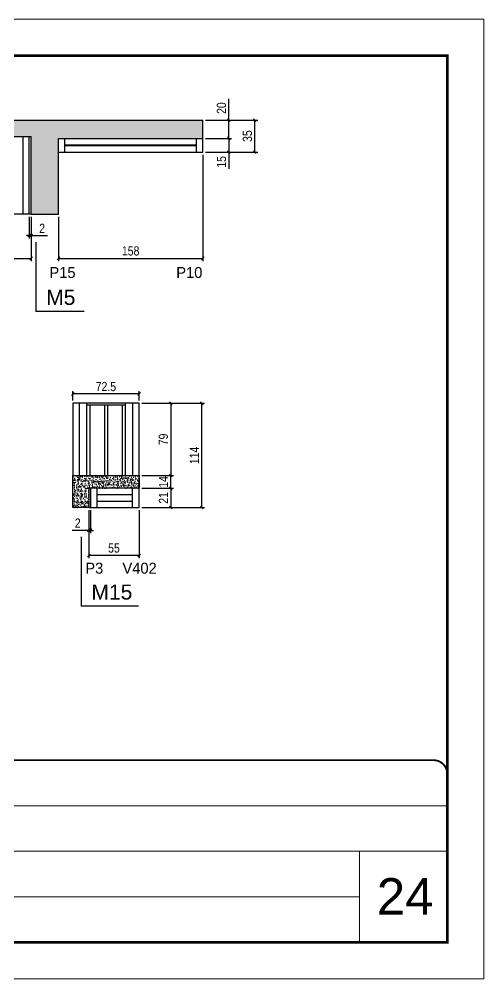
# Model space of a CAD drawing. Extents: x 13154 to 22413, y 1253 to 30260.
# Drawn here: x 18899 to 19408, y 23076 to 24126 of the extents above; entities that cross this region are included whole.
import ezdxf

# ---------------------------------------------------------------- set-up
doc = ezdxf.new("R2010")
doc.units = 0
doc.linetypes.add('CONTINUO', pattern=[0])
doc.linetypes.add('DASHED', pattern=[0.75, 0.5, -0.25])
for name, color, linetype in [('5', 5, 'Continuous'), ('COTA', 241, 'Continuous'), ('NOMENCLATURA', 7, 'Continuous'), ('Painéis', 200, 'Continuous'), ('SARR_2.2x7', 40, 'Continuous'), ('SARR_3.5x7', 81, 'Continuous')]:
    doc.layers.add(name, color=color, linetype=linetype)
for name, color, linetype, lineweight in [('CARIMBO', 255, 'Continuous', 9), ('Folhas', 255, 'Continuous', 9), ('SARRAFO DE PRESSAO', 251, 'DASHED', 9)]:
    doc.layers.add(name, color=color, linetype=linetype, lineweight=lineweight)
doc.styles.add('ARIAL', font='arial.ttf')
doc.styles.add('COTA TECNICA', font='techl___.ttf', dxfattribs={"height": 10})
doc.styles.add('ROMAS860', font='ROMAS860.SHX')
doc.styles.get("Standard").update_dxf_attribs({"font": 'arial.ttf'})
doc.dimstyles.new('PAINEL', dxfattribs={"dimtxt": 10, "dimasz": 3, "dimexe": 3, "dimexo": 3, "dimgap": 3, "dimtad": 1, "dimdec": 1, "dimzin": 12, "dimdsep": 46, "dimtxsty": 'COTA TECNICA', "dimblk1": 'OBLIQUE', "dimblk2": 'OBLIQUE', "dimsah": 1, "dimcen": 0.9, "dimclrd": 4, "dimclre": 4, "dimclrt": 240, "dimadec": 1, "dimazin": 3, "dimtfac": 1, "dimtdec": 1, "dimtmove": 0, "dimatfit": 3, "dimfxl": 1, "dimtolj": 1, "dimtzin": 12, "dimarcsym": 0})

# ---------------------------------------------------------------- blocks, each defined once
blk = doc.blocks.new('9999999999')
at = {"color": 30, "linetype": 'CONTINUO'}
for p, q in [((98564.6, 34379.6), (99584, 34379.6)), ((98564.6, 34329.8), (99488, 34329.8)), ((99584, 34329.8), (99488, 34329.8)), ((99488, 34329.8), (99488, 34230.2)), ((98564.6, 34280), (99488, 34280))]:
    blk.add_line(p, q, dxfattribs=at)
at = {"color": 30, "linetype": 'CONTINUO', "const_width": 2}
blk.add_lwpolyline([(99584, 34230.2), (99584, 34414.4, 0.414214), (99569, 34429.4), (98229, 34429.4, 0.414214), (98214, 34414.4), (98214, 34245.2, 0.414214), (98229, 34230.2), (99584, 34230.2)], format="xyb", dxfattribs=at)
at = {"layer": 'Folhas'}
blk.add_lwpolyline([(98139, 34190.2), (99624, 34190.2), (99624, 35240.2), (98139, 35240.2)], close=True, dxfattribs=at)
at = {"layer": 'Folhas', "color": 30, "const_width": 3}
blk.add_lwpolyline([(98214, 34230.2), (99584, 34230.2), (99584, 35200.2), (98214, 35200.2)], close=True, dxfattribs=at)
blk = doc.blocks.new('_Oblique')
at = {"color": 0, "linetype": 'ByBlock', "lineweight": -2}
blk.add_line((-0.5, -0.5), (0.5, 0.5), dxfattribs=at)
blk = doc.blocks.new('*D1681')
at = {"layer": 'COTA', "color": 4, "linetype": 'ByBlock', "lineweight": -2, "transparency": 16777216}
for p, q in [((18681.4, 23909.9), (18681.4, 23861.6)), ((18912.4, 23909.9), (18912.4, 23861.6)), ((18681.4, 23864.6), (18912.4, 23864.6))]:
    blk.add_line(p, q, dxfattribs=at)
at = {"layer": 'Defpoints', "color": 0, "linetype": 'ByBlock', "transparency": 16777216}
for p in [(18681.4, 23912.9), (18912.4, 23912.9), (18912.4, 23864.6)]:
    blk.add_point(p, dxfattribs=at)
at = {"layer": 'COTA', "color": 4, "linetype": 'ByBlock', "lineweight": -2, "transparency": 16777216, "xscale": 3, "yscale": 3, "zscale": 3, "rotation": 180}
blk.add_blockref('_Oblique', (18681.4, 23864.6), dxfattribs=at)
at = {"layer": 'COTA', "color": 4, "linetype": 'ByBlock', "lineweight": -2, "transparency": 16777216, "xscale": 3, "yscale": 3, "zscale": 3}
blk.add_blockref('_Oblique', (18912.4, 23864.6), dxfattribs=at)
at = {"layer": 'COTA', "color": 240, "linetype": 'ByBlock', "transparency": 16777216, "insert": (18796.9, 23872.8), "char_height": 10, "attachment_point": 5, "style": 'COTA TECNICA'}
blk.add_mtext('\\A1;231', dxfattribs=at)
blk = doc.blocks.new('*D1686')
at = {"layer": 'COTA', "color": 4, "lineweight": -2, "transparency": 16777216}
for p, q in [((18910.4, 23909.9), (18910.4, 23886.5)), ((18912.4, 23909.9), (18912.4, 23886.5)), ((18910.4, 23889.5), (18907.4, 23889.5)), ((18910.4, 23889.5), (18912.4, 23889.5)), ((18912.4, 23889.5), (18930.5, 23889.5))]:
    blk.add_line(p, q, dxfattribs=at)
at = {"layer": 'Defpoints', "color": 0, "transparency": 16777216}
for p in [(18910.4, 23912.9), (18912.4, 23912.9), (18912.4, 23889.5)]:
    blk.add_point(p, dxfattribs=at)
at = {"layer": 'COTA', "color": 4, "lineweight": -2, "transparency": 16777216, "xscale": 3, "yscale": 3, "zscale": 3}
blk.add_blockref('_Oblique', (18910.4, 23889.5), dxfattribs=at)
at = {"layer": 'COTA', "color": 4, "lineweight": -2, "transparency": 16777216, "xscale": 3, "yscale": 3, "zscale": 3, "rotation": 180}
blk.add_blockref('_Oblique', (18912.4, 23889.5), dxfattribs=at)
at = {"layer": 'COTA', "color": 240, "transparency": 16777216, "insert": (18924.5, 23897.5), "char_height": 10, "attachment_point": 5, "style": 'COTA TECNICA'}
blk.add_mtext('\\A1;2', dxfattribs=at)
blk = doc.blocks.new('*D1687')
at = {"layer": 'COTA', "color": 4, "lineweight": -2, "transparency": 16777216}
for p, q in [((19100.4, 23977.9), (19100.4, 23861.6)), ((18942.4, 23909.9), (18942.4, 23861.6)), ((18942.4, 23864.6), (19100.4, 23864.6))]:
    blk.add_line(p, q, dxfattribs=at)
at = {"layer": 'Defpoints', "color": 0, "transparency": 16777216}
for p in [(19100.4, 23980.9), (18942.4, 23912.9), (19100.4, 23864.6)]:
    blk.add_point(p, dxfattribs=at)
at = {"layer": 'COTA', "color": 4, "lineweight": -2, "transparency": 16777216, "xscale": 3, "yscale": 3, "zscale": 3, "rotation": 180}
blk.add_blockref('_Oblique', (18942.4, 23864.6), dxfattribs=at)
at = {"layer": 'COTA', "color": 4, "lineweight": -2, "transparency": 16777216, "xscale": 3, "yscale": 3, "zscale": 3}
blk.add_blockref('_Oblique', (19100.4, 23864.6), dxfattribs=at)
at = {"layer": 'COTA', "color": 240, "transparency": 16777216, "insert": (19021.4, 23872.7), "char_height": 10, "attachment_point": 5, "style": 'COTA TECNICA'}
blk.add_mtext('\\A1;158', dxfattribs=at)
blk = doc.blocks.new('*D1688')
at = {"layer": 'COTA', "color": 4, "lineweight": -2, "transparency": 16777216}
for p, q in [((19103.4, 23995.9), (19131.9, 23995.9)), ((19128.9, 23995.9), (19128.9, 23980.9)), ((19103.4, 23980.9), (19131.9, 23980.9)), ((19128.9, 23980.9), (19128.9, 23962.6))]:
    blk.add_line(p, q, dxfattribs=at)
at = {"layer": 'Defpoints', "color": 0, "transparency": 16777216}
for p in [(19100.4, 23995.9), (19100.4, 23980.9), (19128.9, 23980.9)]:
    blk.add_point(p, dxfattribs=at)
at = {"layer": 'COTA', "color": 4, "lineweight": -2, "transparency": 16777216, "xscale": 3, "yscale": 3, "zscale": 3}
for p, rotation in [((19128.9, 23995.9), 90), ((19128.9, 23980.9), 270)]:
    blk.add_blockref('_Oblique', p, dxfattribs=dict(at, rotation=rotation))
at = {"layer": 'COTA', "color": 240, "transparency": 16777216, "insert": (19120.8, 23970.2), "char_height": 10, "attachment_point": 5, "rotation": 90, "style": 'COTA TECNICA'}
blk.add_mtext('\\A1;15', dxfattribs=at)
blk = doc.blocks.new('*D1689')
at = {"layer": 'COTA', "color": 4, "lineweight": -2, "transparency": 16777216}
for p, q in [((19128.9, 24015.9), (19128.9, 24039.1)), ((19103.4, 24015.9), (19131.9, 24015.9)), ((19128.9, 23995.9), (19128.9, 24015.9)), ((19103.4, 23995.9), (19131.9, 23995.9))]:
    blk.add_line(p, q, dxfattribs=at)
at = {"layer": 'Defpoints', "color": 0, "transparency": 16777216}
for p in [(19100.4, 24015.9), (19128.9, 24015.9), (19100.4, 23995.9)]:
    blk.add_point(p, dxfattribs=at)
at = {"layer": 'COTA', "color": 4, "lineweight": -2, "transparency": 16777216, "xscale": 3, "yscale": 3, "zscale": 3}
for p, rotation in [((19128.9, 24015.9), 90), ((19128.9, 23995.9), 270)]:
    blk.add_blockref('_Oblique', p, dxfattribs=dict(at, rotation=rotation))
at = {"layer": 'COTA', "color": 240, "transparency": 16777216, "insert": (19120.8, 24029), "char_height": 10, "attachment_point": 5, "rotation": 90, "style": 'COTA TECNICA'}
blk.add_mtext('\\A1;20', dxfattribs=at)
blk = doc.blocks.new('*D1690')
at = {"layer": 'COTA', "color": 4, "lineweight": -2, "transparency": 16777216}
for p, q in [((19103.4, 24015.9), (19160.4, 24015.9)), ((19157.4, 23980.9), (19157.4, 24015.9)), ((19103.4, 23980.9), (19160.4, 23980.9))]:
    blk.add_line(p, q, dxfattribs=at)
at = {"layer": 'Defpoints', "color": 0, "transparency": 16777216}
for p in [(19100.4, 24015.9), (19157.4, 24015.9), (19100.4, 23980.9)]:
    blk.add_point(p, dxfattribs=at)
at = {"layer": 'COTA', "color": 4, "lineweight": -2, "transparency": 16777216, "xscale": 3, "yscale": 3, "zscale": 3}
for p, rotation in [((19157.4, 24015.9), 90), ((19157.4, 23980.9), 270)]:
    blk.add_blockref('_Oblique', p, dxfattribs=dict(at, rotation=rotation))
at = {"layer": 'COTA', "color": 240, "transparency": 16777216, "insert": (19149.2, 23998.4), "char_height": 10, "attachment_point": 5, "rotation": 90, "style": 'COTA TECNICA'}
blk.add_mtext('\\A1;35', dxfattribs=at)
blk = doc.blocks.new('*D1702')
at = {"layer": 'COTA', "color": 4, "lineweight": -2, "transparency": 16777216}
for p, q in [((19033.6, 23706), (19068.3, 23706)), ((19065.3, 23706), (19065.3, 23627)), ((19033.6, 23627), (19068.3, 23627))]:
    blk.add_line(p, q, dxfattribs=at)
at = {"layer": 'Defpoints', "color": 0, "transparency": 16777216}
for p in [(19030.6, 23706), (19030.6, 23627), (19065.3, 23627)]:
    blk.add_point(p, dxfattribs=at)
at = {"layer": 'COTA', "color": 4, "lineweight": -2, "transparency": 16777216, "xscale": 3, "yscale": 3, "zscale": 3}
for p, rotation in [((19065.3, 23706), 90), ((19065.3, 23627), 270)]:
    blk.add_blockref('_Oblique', p, dxfattribs=dict(at, rotation=rotation))
at = {"layer": 'COTA', "color": 240, "transparency": 16777216, "insert": (19057.2, 23666.5), "char_height": 10, "attachment_point": 5, "rotation": 90, "style": 'COTA TECNICA'}
blk.add_mtext('\\A1;79', dxfattribs=at)
blk = doc.blocks.new('*D1703')
at = {"layer": 'COTA', "color": 4, "lineweight": -2, "transparency": 16777216}
for p, q in [((19033.6, 23706), (19102.2, 23706)), ((19099.2, 23592), (19099.2, 23706)), ((19033.6, 23592), (19102.2, 23592))]:
    blk.add_line(p, q, dxfattribs=at)
at = {"layer": 'Defpoints', "color": 0, "transparency": 16777216}
for p in [(19030.6, 23706), (19099.2, 23706), (19030.6, 23592)]:
    blk.add_point(p, dxfattribs=at)
at = {"layer": 'COTA', "color": 4, "lineweight": -2, "transparency": 16777216, "xscale": 3, "yscale": 3, "zscale": 3}
for p, rotation in [((19099.2, 23706), 90), ((19099.2, 23592), 270)]:
    blk.add_blockref('_Oblique', p, dxfattribs=dict(at, rotation=rotation))
at = {"layer": 'COTA', "color": 240, "transparency": 16777216, "insert": (19091.1, 23649), "char_height": 10, "attachment_point": 5, "rotation": 90, "style": 'COTA TECNICA'}
blk.add_mtext('\\A1;114', dxfattribs=at)
blk = doc.blocks.new('*D1704')
at = {"layer": 'COTA', "color": 4, "lineweight": -2, "transparency": 16777216}
for p, q in [((19033.6, 23627), (19068.3, 23627)), ((19065.3, 23613), (19065.3, 23627)), ((19033.6, 23613), (19068.3, 23613))]:
    blk.add_line(p, q, dxfattribs=at)
at = {"layer": 'Defpoints', "color": 0, "transparency": 16777216}
for p in [(19030.6, 23627), (19065.3, 23627), (19030.6, 23613)]:
    blk.add_point(p, dxfattribs=at)
at = {"layer": 'COTA', "color": 4, "lineweight": -2, "transparency": 16777216, "xscale": 3, "yscale": 3, "zscale": 3}
for p, rotation in [((19065.3, 23627), 90), ((19065.3, 23613), 270)]:
    blk.add_blockref('_Oblique', p, dxfattribs=dict(at, rotation=rotation))
at = {"layer": 'COTA', "color": 240, "transparency": 16777216, "insert": (19057.3, 23620), "char_height": 10, "attachment_point": 5, "rotation": 90, "style": 'COTA TECNICA'}
blk.add_mtext('\\A1;14', dxfattribs=at)
blk = doc.blocks.new('*D1705')
at = {"layer": 'COTA', "color": 4, "lineweight": -2, "transparency": 16777216}
for p, q in [((19033.6, 23613), (19068.3, 23613)), ((19065.3, 23613), (19065.3, 23592)), ((19033.6, 23592), (19068.3, 23592))]:
    blk.add_line(p, q, dxfattribs=at)
at = {"layer": 'Defpoints', "color": 0, "transparency": 16777216}
for p in [(19030.6, 23613), (19030.6, 23592), (19065.3, 23592)]:
    blk.add_point(p, dxfattribs=at)
at = {"layer": 'COTA', "color": 4, "lineweight": -2, "transparency": 16777216, "xscale": 3, "yscale": 3, "zscale": 3}
for p, rotation in [((19065.3, 23613), 90), ((19065.3, 23592), 270)]:
    blk.add_blockref('_Oblique', p, dxfattribs=dict(at, rotation=rotation))
at = {"layer": 'COTA', "color": 240, "transparency": 16777216, "insert": (19057.3, 23602.5), "char_height": 10, "attachment_point": 5, "rotation": 90, "style": 'COTA TECNICA'}
blk.add_mtext('\\A1;21', dxfattribs=at)
blk = doc.blocks.new('*D1706')
at = {"layer": 'COTA', "color": 4, "lineweight": -2, "transparency": 16777216}
for p, q in [((18975.6, 23589), (18975.6, 23536.5)), ((19030.6, 23589), (19030.6, 23536.5)), ((19030.6, 23539.5), (18975.6, 23539.5))]:
    blk.add_line(p, q, dxfattribs=at)
at = {"layer": 'Defpoints', "color": 0, "transparency": 16777216}
for p in [(18975.6, 23592), (19030.6, 23592), (18975.6, 23539.5)]:
    blk.add_point(p, dxfattribs=at)
at = {"layer": 'COTA', "color": 4, "lineweight": -2, "transparency": 16777216, "xscale": 3, "yscale": 3, "zscale": 3, "rotation": 180}
blk.add_blockref('_Oblique', (18975.6, 23539.5), dxfattribs=at)
at = {"layer": 'COTA', "color": 4, "lineweight": -2, "transparency": 16777216, "xscale": 3, "yscale": 3, "zscale": 3}
blk.add_blockref('_Oblique', (19030.6, 23539.5), dxfattribs=at)
at = {"layer": 'COTA', "color": 240, "transparency": 16777216, "insert": (19003.1, 23547.6), "char_height": 10, "attachment_point": 5, "style": 'COTA TECNICA'}
blk.add_mtext('\\A1;55', dxfattribs=at)
blk = doc.blocks.new('*D1707')
at = {"layer": 'COTA', "color": 4, "lineweight": -2, "transparency": 16777216}
for p, q in [((18975.6, 23589), (18975.6, 23564)), ((18977.6, 23589), (18977.6, 23564)), ((18975.6, 23567), (18957.4, 23567)), ((18977.6, 23567), (18975.6, 23567)), ((18977.6, 23567), (18980.6, 23567))]:
    blk.add_line(p, q, dxfattribs=at)
at = {"layer": 'Defpoints', "color": 0, "transparency": 16777216}
for p in [(18975.6, 23592), (18977.6, 23592), (18975.6, 23567)]:
    blk.add_point(p, dxfattribs=at)
at = {"layer": 'COTA', "color": 4, "lineweight": -2, "transparency": 16777216, "xscale": 3, "yscale": 3, "zscale": 3}
blk.add_blockref('_Oblique', (18975.6, 23567), dxfattribs=at)
at = {"layer": 'COTA', "color": 4, "lineweight": -2, "transparency": 16777216, "xscale": 3, "yscale": 3, "zscale": 3, "rotation": 180}
blk.add_blockref('_Oblique', (18977.6, 23567), dxfattribs=at)
at = {"layer": 'COTA', "color": 240, "transparency": 16777216, "insert": (18963.5, 23575), "char_height": 10, "attachment_point": 5, "style": 'COTA TECNICA'}
blk.add_mtext('\\A1;2', dxfattribs=at)
blk = doc.blocks.new('*D1708')
at = {"layer": 'COTA', "color": 4, "lineweight": -2, "transparency": 16777216}
for p, q in [((18958.1, 23709), (18958.1, 23719.2)), ((19030.6, 23716.2), (18958.1, 23716.2)), ((19030.6, 23709), (19030.6, 23719.2))]:
    blk.add_line(p, q, dxfattribs=at)
at = {"layer": 'Defpoints', "color": 0, "transparency": 16777216}
for p in [(18958.1, 23716.2), (18958.1, 23706), (19030.6, 23706)]:
    blk.add_point(p, dxfattribs=at)
at = {"layer": 'COTA', "color": 4, "lineweight": -2, "transparency": 16777216, "xscale": 3, "yscale": 3, "zscale": 3, "rotation": 180}
blk.add_blockref('_Oblique', (18958.1, 23716.2), dxfattribs=at)
at = {"layer": 'COTA', "color": 4, "lineweight": -2, "transparency": 16777216, "xscale": 3, "yscale": 3, "zscale": 3}
blk.add_blockref('_Oblique', (19030.6, 23716.2), dxfattribs=at)
at = {"layer": 'COTA', "color": 240, "transparency": 16777216, "insert": (18994.3, 23724.3), "char_height": 10, "attachment_point": 5, "style": 'COTA TECNICA'}
blk.add_mtext('\\A1;72.5', dxfattribs=at)

msp = doc.modelspace()

# ---------------------------------------------------------------- hatches: boundary and pattern name
at = {"layer": 'COTA'}
h = msp.add_hatch(dxfattribs=at)
h.set_pattern_fill('AR-CONC', color=256, scale=0.03)
h.set_pattern_definition([(50, (0, 23.6485), (5.4655401, -0.47817257), [0.5715, -6.2865]), (355, (0, 23.6485), (-1.0573026, 5.7317054), [0.4572, -5.0292175]), (100.451445, (0.4555, 23.6086), (4.4082374, 5.2535326), [0.4857003, -5.3427073]), (46.1842, (0, 25.1725), (8.1323712, -1.2612698), [0.85725, -9.42975]), (96.635558, (0.678, 25.067), (7.122124, 7.4227837), [0.7285507, -8.0140682]), (351.18415, (0, 25.1725), (7.122124, 7.4227837), [0.685799, -7.543792]), (21, (0.762, 24.7915), (4.54843174, -3.06795595), [0.5715, -6.2865]), (326, (0.762, 24.7915), (1.8540609, 5.525639), [0.4572, -5.0292]), (71.451445, (1.141, 24.536), (6.4024926, 2.4576831), [0.4857003, -5.3426981]), (37.5, (0, 23.6485), (0.0926581, 2.53665117), [0, -4.96824, 0, -5.1054, 0, -5.04825]), (7.5, (0, 23.6485), (2.00458988, 3.00541724), [0, -2.91084, 0, -4.85394, 0, -1.92405]), (327.5, (-1.6993, 23.6485), (4.06771786, -0.17186232), [0, -1.905, 0, -5.9436, 0, -7.8867]), (317.5, (-2.4613, 23.6485), (4.44387544, 0.76279473), [0, -2.4765, 0, -3.94716, 0, -5.6007])])
h.paths.add_polyline_path([(18912.42, 23912.93), (18942.42, 23912.93), (18942.42, 23980.93), (18942.42, 23995.93), (19100.42, 23995.93), (19100.42, 24015.93), (18243.03, 24015.93), (18243.03, 24001.93), (18329.03, 24001.93), (18329.03, 23976.93), (18329.03, 23912.93), (18363.92, 23912.93), (18363.92, 23997.93), (18654.42, 23997.93), (18654.42, 23932.93), (18681.42, 23932.93), (18681.42, 23997.93), (18912.42, 23997.93)])
h = msp.add_hatch(dxfattribs=at)
h.set_pattern_fill('AR-CONC', color=256, scale=0.03)
h.paths.add_polyline_path([(18958.05, 23591.99), (18975.55, 23591.99), (18975.55, 23612.99), (19030.55, 23612.99), (19030.55, 23626.99), (18958.05, 23626.99)])

# ---------------------------------------------------------------- linework, layer by layer
for p, q in [((18243.03, 24015.93), (19100.42, 24015.93)), ((19100.42, 23995.93), (19100.42, 24015.93)), ((18942.42, 23912.93), (18942.42, 23980.93)), ((18912.42, 23912.93), (18942.42, 23912.93)), ((18958.05, 23591.99), (18958.05, 23626.99)), ((19030.55, 23626.99), (19030.55, 23612.99)), ((18975.55, 23591.99), (18958.05, 23591.99))]:
    msp.add_line(p, q, dxfattribs=at)
at = {"layer": 'NOMENCLATURA', "linetype": 'Continuous'}
for p, q in [((18917.77, 23882.23), (18917.77, 23806.48)), ((18970.47, 23806.48), (18917.77, 23806.48)), ((18967.27, 23559.78), (18967.27, 23484.03)), ((19030.1, 23484.03), (18967.27, 23484.03))]:
    msp.add_line(p, q, dxfattribs=at)
at = {"layer": 'Painéis', "linetype": 'Continuous'}
for p, q in [((18681.42, 23997.93), (18912.42, 23997.93)), ((18910.42, 23912.93), (18910.42, 23997.93)), ((18912.42, 23912.93), (18912.42, 23997.93)), ((18942.42, 23995.93), (19100.42, 23995.93)), ((18942.42, 23980.93), (18942.42, 23995.93)), ((19100.42, 23980.93), (19100.42, 23995.93)), ((18942.42, 23980.93), (19100.42, 23980.93)), ((18912.42, 23912.93), (18363.92, 23912.93)), ((19030.55, 23705.99), (18958.05, 23705.99)), ((18958.05, 23705.99), (18958.05, 23626.99)), ((19030.55, 23626.99), (19030.55, 23705.99)), ((18958.05, 23626.99), (19030.55, 23626.99)), ((19030.55, 23612.99), (18975.55, 23612.99)), ((18975.55, 23612.99), (18975.55, 23591.99)), ((18977.55, 23612.99), (18977.55, 23591.99)), ((19030.55, 23591.99), (19030.55, 23612.99)), ((18975.55, 23591.99), (19030.55, 23591.99))]:
    msp.add_line(p, q, dxfattribs=at)
at = {"layer": 'SARR_2.2x7', "linetype": 'Continuous'}
for p, q in [((18903.42, 23997.93), (18903.42, 23912.93)), ((18949.42, 23980.93), (18949.42, 23995.93)), ((19093.42, 23980.93), (19093.42, 23995.93)), ((18949.42, 23988.93), (19093.42, 23988.93)), ((18949.42, 23987.93), (19093.42, 23987.93)), ((18965.05, 23705.99), (18965.05, 23626.99)), ((19015.55, 23703.79), (18973.05, 23703.79)), ((19023.55, 23705.99), (19023.55, 23626.99)), ((18984.55, 23612.99), (18984.55, 23591.99)), ((19023.55, 23605.99), (18984.55, 23605.99)), ((19023.55, 23591.99), (19023.55, 23612.99)), ((18984.55, 23598.99), (19023.55, 23598.99))]:
    msp.add_line(p, q, dxfattribs=at)
at = {"layer": 'SARR_3.5x7'}
for p, q in [((18973.05, 23705.99), (18973.05, 23626.99)), ((18976.55, 23703.79), (18976.55, 23626.99)), ((18992.7, 23703.79), (18992.7, 23626.99)), ((18996.2, 23703.79), (18996.2, 23626.99)), ((19012.05, 23703.79), (19012.05, 23626.99)), ((19015.55, 23705.99), (19015.55, 23626.99))]:
    msp.add_line(p, q, dxfattribs=at)

# ---------------------------------------------------------------- block references
at = {"layer": 'SARRAFO DE PRESSAO', "color": 6, "linetype": 'ByBlock'}
msp.add_blockref('9999999999', (-80216.1, -11113.91), dxfattribs=at)

# ---------------------------------------------------------------- texts
at = {"layer": '5', "linetype": 'Continuous', "style": 'ROMAS860'}
for s, rotation, p in [('P15', 359.99996, (18932.54, 23843.13)), ('P10', 359.99996, (19071.34, 23843.13)), ('P3', 0.00004, (18971.8, 23519.57)), ('V402', 0.00004, (19012.45, 23519.57))]:
    msp.add_text(s, height=12, rotation=rotation, dxfattribs=at).set_placement(p)
at = {"layer": 'CARIMBO', "style": 'ARIAL'}
msp.add_text('24', height=40, dxfattribs=at).set_placement((19290.74, 23146.44))
at = {"layer": 'NOMENCLATURA', "linetype": 'Continuous'}
for s, p in [('M5', (18928.93, 23813.67)), ('M15', (18978.43, 23491.23))]:
    msp.add_text(s, height=16.5, dxfattribs=at).set_placement(p)

# ---------------------------------------------------------------- dimensions: what is measured, and where the dimension line sits
at = {"layer": 'COTA'}
for base, p1, p2, picture, middle in [((19128.91, 24015.93), (19100.42, 23995.93), (19100.42, 24015.93), '*D1689', (19120.81, 24029.04)), ((19157.39, 24015.93), (19100.42, 23980.93), (19100.42, 24015.93), '*D1690', (19149.17, 23998.43)), ((19128.91, 23980.93), (19100.42, 23995.93), (19100.42, 23980.93), '*D1688', (19120.8, 23970.25)), ((19065.34, 23626.99), (19030.55, 23705.99), (19030.55, 23626.99), '*D1702', (19057.24, 23666.49)), ((19099.18, 23705.99), (19030.55, 23591.99), (19030.55, 23705.99), '*D1703', (19091.11, 23648.99)), ((19065.34, 23591.99), (19030.55, 23612.99), (19030.55, 23591.99), '*D1705', (19057.29, 23602.49))]:
    dim = msp.add_linear_dim(base=base, p1=p1, p2=p2, angle=90, dimstyle='PAINEL', dxfattribs=at)
    dim.commit()
    dim.dimension.update_dxf_attribs({"geometry": picture, "text_midpoint": middle})
for base, p1, p2, picture, middle in [((19100.42, 23864.61), (18942.42, 23912.93), (19100.42, 23980.93), '*D1687', (19021.42, 23872.74)), ((18912.42, 23889.46), (18910.42, 23912.93), (18912.42, 23912.93), '*D1686', (18924.48, 23897.46)), ((18958.05, 23716.21), (19030.55, 23705.99), (18958.05, 23705.99), '*D1708', (18994.3, 23724.31)), ((18975.55, 23567.01), (18977.55, 23591.99), (18975.55, 23591.99), '*D1707', (18963.5, 23575.01)), ((18975.55, 23539.47), (19030.55, 23591.99), (18975.55, 23591.99), '*D1706', (19003.05, 23547.58))]:
    dim = msp.add_linear_dim(base=base, p1=p1, p2=p2, dimstyle='PAINEL', dxfattribs=at)
    dim.commit()
    dim.dimension.update_dxf_attribs({"geometry": picture, "text_midpoint": middle})
at = {"layer": 'COTA', "linetype": 'ByBlock'}
dim = msp.add_linear_dim(base=(18912.42, 23864.61), p1=(18681.42, 23912.93), p2=(18912.42, 23912.93), dimstyle='PAINEL', dxfattribs=at)
dim.commit()
dim.dimension.update_dxf_attribs({"geometry": '*D1681', "text_midpoint": (18796.92, 23872.83)})
at = {"layer": 'COTA'}
dim = msp.add_linear_dim(base=(19065.34, 23626.99), p1=(19030.55, 23612.99), p2=(19030.55, 23626.99), angle=90, dimstyle='PAINEL', dxfattribs=at)
dim.commit()
dim.dimension.update_dxf_attribs({"geometry": '*D1704', "text_midpoint": (19065.34, 23619.99), "dimtype": 160})

doc.saveas('drawing.dxf')
